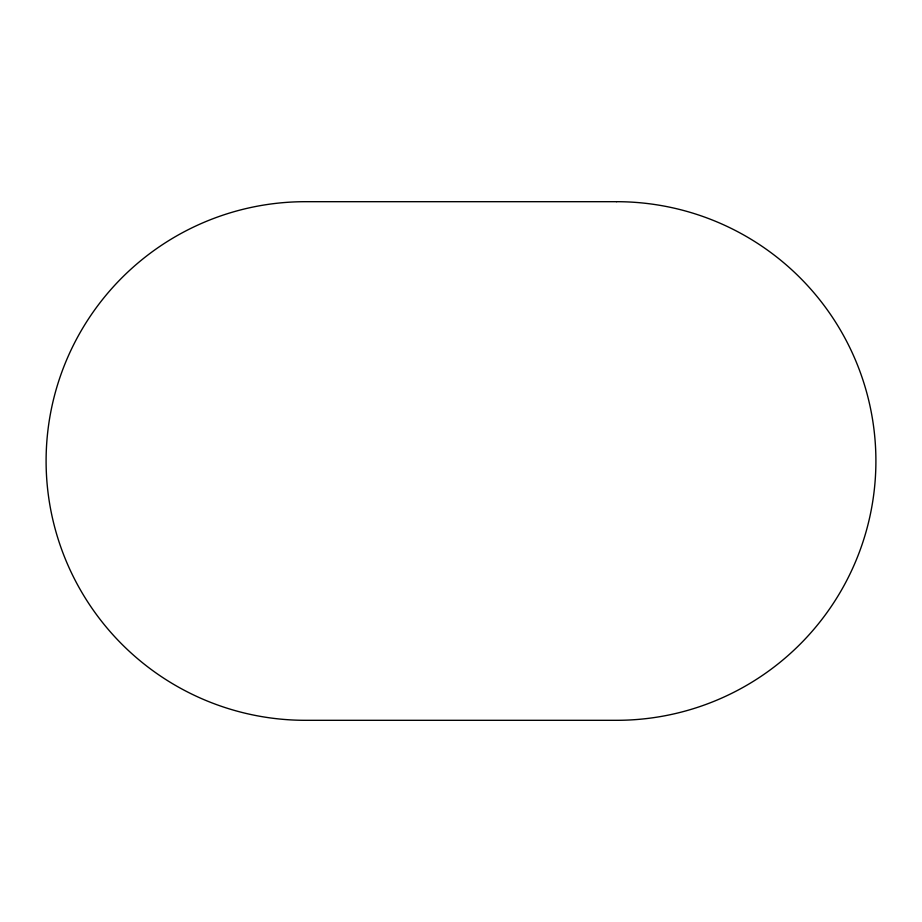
<?xml version="1.0" encoding="UTF-8"?>
<svg xmlns="http://www.w3.org/2000/svg" width="922" height="922" viewBox="0 0 922 922"><rect width="100%" height="100%" fill="white"/><g stroke="black" fill="none" stroke-linecap="round" stroke-linejoin="round"><path stroke-width="1.38" d="M616.588 201.688L305.413 201.688A259.312 259.312 0 0 0 46.1 461A259.312 259.312 0 0 0 305.413 720.312L616.588 720.312A259.312 259.312 0 0 0 875.9 461A259.312 259.312 0 0 0 616.588 201.688"/></g></svg>
